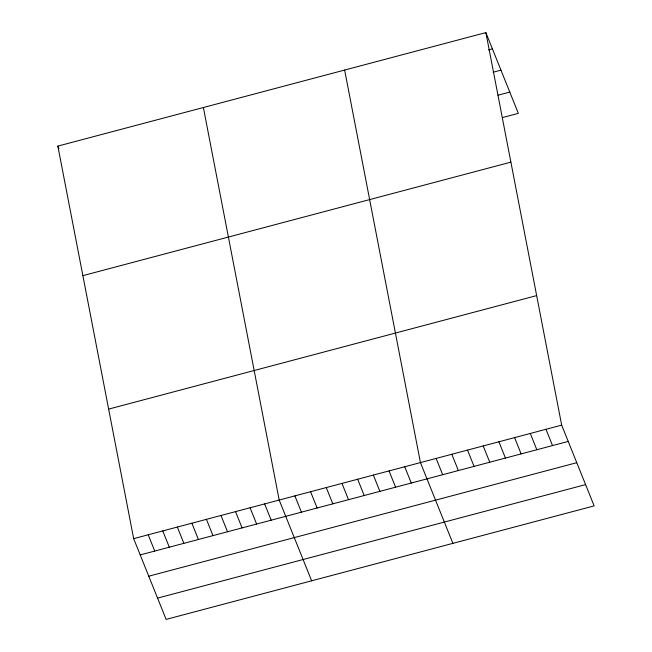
<?xml version="1.0" encoding="UTF-8"?>
<svg xmlns="http://www.w3.org/2000/svg" width="652" height="652" viewBox="0 0 652 652"><rect width="100%" height="100%" fill="white"/><g stroke="black" fill="none" stroke-linecap="round" stroke-linejoin="round"><path stroke-width="0.98" d="M485.87 32.6L561.674 425.137L594.143 505.895L166.13 619.4L133.66 538.642L57.857 146.105L485.87 32.6L518.34 113.358L502.643 117.523M488.487 49.911L492.415 48.876M493.124 72.233L500.964 70.155M498.014 95.2L509.782 92.079M82.877 275.641L510.891 162.136M108.648 409.106L536.661 295.6M133.66 538.642L561.674 425.137M140.204 554.917L568.218 441.412M148.762 576.197L576.767 462.692M157.572 598.12L585.586 484.615M545.985 429.301L552.521 445.577M530.288 433.466L536.832 449.733M514.591 437.622L521.135 453.898M498.902 441.787L505.439 458.063M483.205 445.952L489.75 462.219M467.508 450.108L474.053 466.384M451.82 454.273L458.356 470.54M436.123 458.437L442.667 474.705M452.896 543.352L420.434 462.594L344.631 70.057M404.737 466.759L411.282 483.026M389.04 470.915L395.585 487.191M373.351 475.08L379.888 491.355M357.655 479.244L364.199 495.512M341.966 483.401L348.502 499.676M326.269 487.566L332.813 503.841M310.572 491.73L317.116 507.998M294.883 495.887L301.42 512.162M311.656 580.81L279.186 500.051L203.383 107.515M264.639 503.906L271.175 520.182M250.083 507.769L256.627 524.037M235.527 511.624L242.071 527.9M220.979 515.487L227.515 531.755M57.857 146.105L58.949 148.811M206.423 519.342L212.968 535.618M191.875 523.206L198.412 539.473M177.32 527.061L183.864 543.336M162.772 530.924L169.308 547.199M148.216 534.779L154.76 551.054"/></g></svg>
